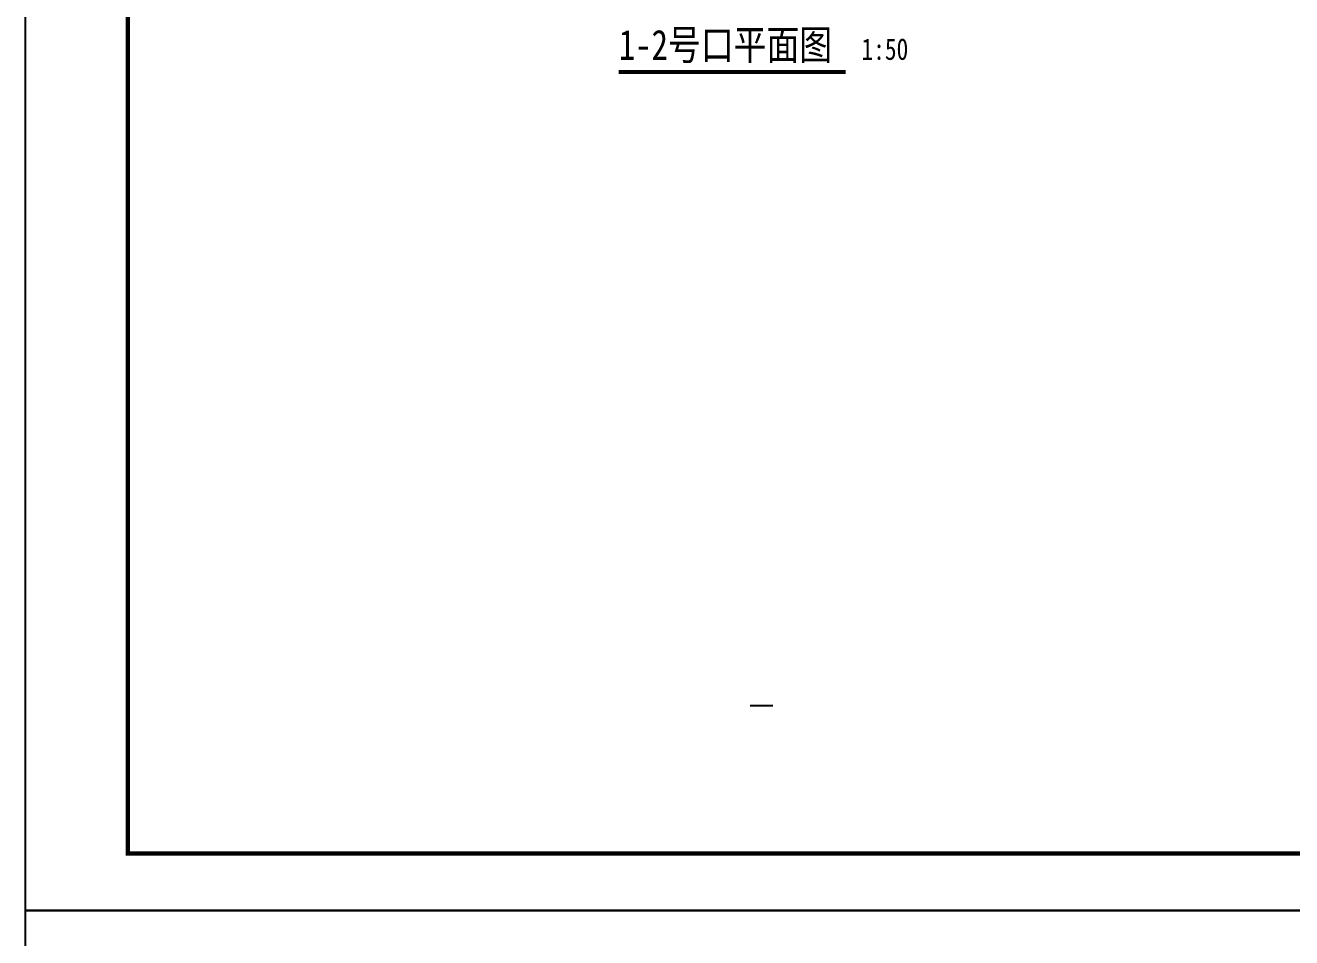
# Model space of a CAD drawing. Extents: x -473190 to 2138458, y -81875 to 2633646.
# Drawn here: x 1264213 to 1275333, y -22715 to -14700 of the extents above; entities that cross this region are included whole.
import ezdxf

# ---------------------------------------------------------------- set-up
doc = ezdxf.new("R2010")
doc.units = 0
doc.header["$LTSCALE"] = 1000
for name, color, linetype in [('A-WALL', 2, 'Continuous'), ('DIM_SYMB', 3, 'Continuous'), ('ECA_TK', 7, 'Continuous'), ('PUB_TEXT', 7, 'Continuous'), ('tk', 7, 'Continuous')]:
    doc.layers.add(name, color=color, linetype=linetype)
doc.styles.add('TYDG_01', font='', dxfattribs={"width": 0.8})
doc.styles.get('TYDG_01').set_extended_font_data('SimSun')

# ---------------------------------------------------------------- blocks, each defined once
blk = doc.blocks.new('10B_A1E图框')
at = {"layer": 'ECA_TK'}
blk.add_lwpolyline([(0, 0), (841, 0), (841, 594), (0, 594)], close=True, dxfattribs=at)
at = {"layer": 'ECA_TK', "const_width": 0.8}
blk.add_lwpolyline([(831, 10), (831, 584), (18, 584), (18, 10)], close=True, dxfattribs=at)

msp = doc.modelspace()

# ---------------------------------------------------------------- linework, layer by layer
at = {"layer": 'A-WALL'}
msp.add_line((1270778.3, -20677.1), (1270578.3, -20677.1), dxfattribs=at)
at = {"layer": 'DIM_SYMB', "lineweight": -3, "const_width": 35}
msp.add_lwpolyline([(1269424.4, -15108.7), (1271415.5, -15108.7)], dxfattribs=at)

# ---------------------------------------------------------------- block references
at = {"layer": 'tk', "xscale": 50, "yscale": 50, "zscale": 50}
for p in [(1264213.1, -22474.7), (1264213.1, -52174.7)]:
    msp.add_blockref('10B_A1E图框', p, dxfattribs=at)

# ---------------------------------------------------------------- texts
at = {"layer": 'PUB_TEXT', "style": 'TYDG_01', "width": 0.8}
for s, height, p in [('1-2号口平面图', 264.35, (1269424.4, -15003.2)), ('1:50', 188.82, (1271555.5, -15003.2))]:
    msp.add_text(s, height=height, dxfattribs=at).set_placement(p)

doc.saveas('drawing.dxf')
